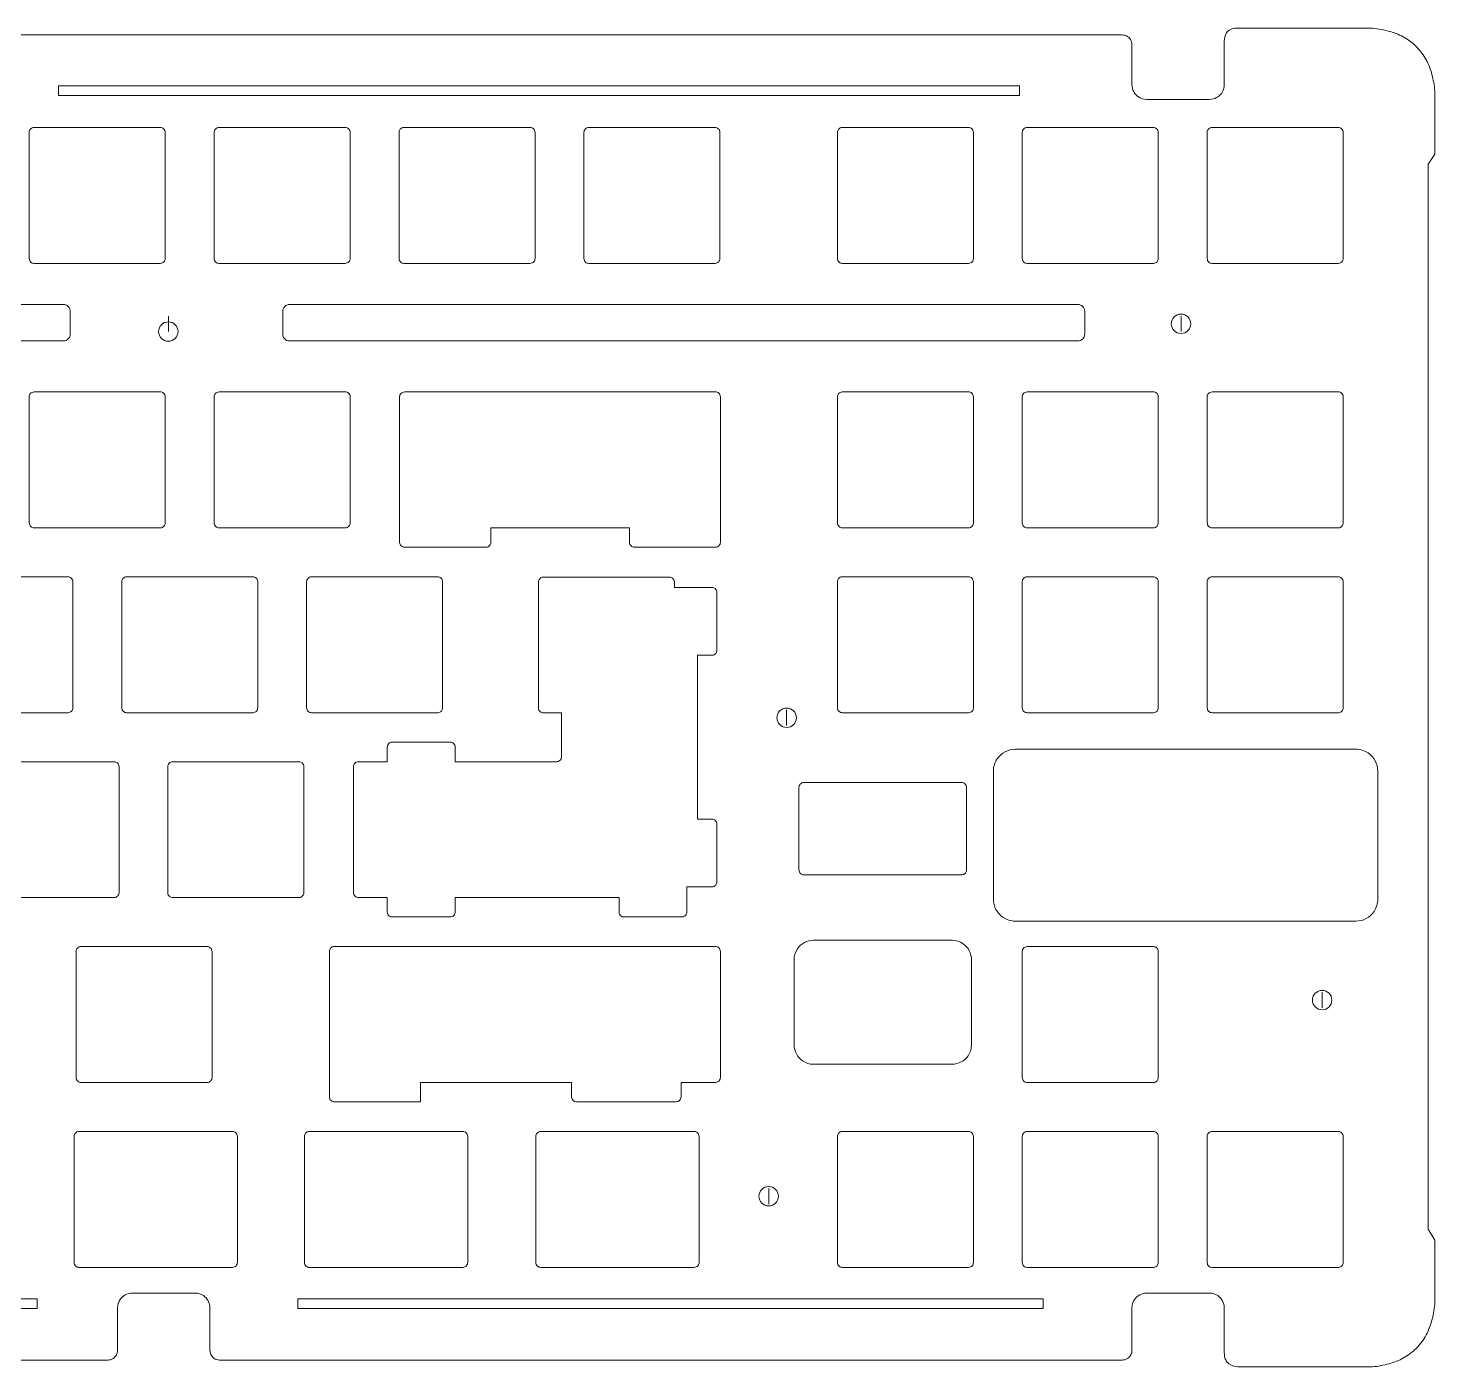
# Model space of a CAD drawing. Header units: inches. Extents: x 0 to 364, y 0 to 138.
# Drawn here: x 218.9 to 363.8, y 0 to 137.9 of the extents above; entities that cross this region are included whole.
import ezdxf

# ---------------------------------------------------------------- set-up
doc = ezdxf.new("R2010")
doc.units = ezdxf.units.IN
doc.header["$MEASUREMENT"] = 0
doc.layers.get('0').update_dxf_attribs({"lineweight": 18})
doc.layers.add('DefaultLayer', color=7, linetype='Continuous', lineweight=18)

msp = doc.modelspace()

# ---------------------------------------------------------------- linework, layer by layer
for p, q in [((222, 132), (321, 132)), ((222, 132), (222, 131)), ((321, 132), (321, 131)), ((222, 131), (321, 131)), ((143.72, 7), (219.82, 7)), ((143.72, 6), (219.82, 6)), ((219.82, 7), (219.82, 6)), ((246.65, 7), (323.45, 7)), ((246.65, 7), (246.65, 6)), ((246.65, 6), (323.45, 6)), ((323.45, 7), (323.45, 6))]:
    msp.add_line(p, q)
at = {"layer": 'DefaultLayer', "color": 0}
for p, q in [((343.63, 137.93), (357.39, 137.93)), ((211.7, 137.23), (331.6, 137.23)), ((332.6, 136.23), (332.6, 132.09)), ((342.1, 132.09), (342.1, 136.19)), ((334.1, 130.59), (340.6, 130.59)), ((363.8, 131.51), (363.8, 124.93)), ((232.5, 127.69), (219.49, 127.69)), ((251.55, 127.69), (238.54, 127.69)), ((270.6, 127.69), (257.59, 127.69)), ((289.65, 127.69), (276.64, 127.69)), ((315.76, 127.69), (302.75, 127.69)), ((334.81, 127.69), (321.8, 127.69)), ((353.86, 127.69), (340.85, 127.69)), ((218.99, 127.19), (218.99, 114.19)), ((233, 114.19), (233, 127.19)), ((238.04, 127.19), (238.04, 114.19)), ((252.05, 114.19), (252.05, 127.19)), ((257.09, 127.19), (257.09, 114.19)), ((271.1, 114.19), (271.1, 127.19)), ((276.14, 127.19), (276.14, 114.19)), ((290.15, 114.19), (290.15, 127.19)), ((302.25, 127.19), (302.25, 114.19)), ((316.26, 114.19), (316.26, 127.19)), ((321.3, 127.19), (321.3, 114.19)), ((335.31, 114.19), (335.31, 127.19)), ((340.35, 127.19), (340.35, 114.19)), ((354.36, 114.19), (354.36, 127.19)), ((363.8, 124.93), (363.1, 123.92)), ((363.1, 123.92), (363.1, 14.19)), ((219.49, 113.69), (232.5, 113.69)), ((238.54, 113.69), (251.55, 113.69)), ((257.59, 113.69), (270.6, 113.69)), ((276.64, 113.69), (289.65, 113.69)), ((302.75, 113.69), (315.76, 113.69)), ((321.8, 113.69), (334.81, 113.69)), ((340.85, 113.69), (353.86, 113.69)), ((222.51, 109.46), (141.3, 109.46)), ((223.21, 106.4), (223.21, 108.75)), ((245.1, 108.75), (245.1, 106.4)), ((327.02, 109.46), (245.81, 109.46)), ((327.73, 106.4), (327.73, 108.75)), ((233.32, 108.27), (233.32, 106.67)), ((337.65, 108.27), (337.65, 106.67)), ((141.3, 105.7), (222.51, 105.7)), ((245.81, 105.7), (327.02, 105.7)), ((232.5, 100.45), (219.49, 100.45)), ((251.55, 100.45), (238.54, 100.45)), ((289.69, 100.45), (257.65, 100.45)), ((315.76, 100.45), (302.75, 100.45)), ((334.81, 100.45), (321.8, 100.45)), ((353.86, 100.45), (340.85, 100.45)), ((218.99, 99.95), (218.99, 86.95)), ((233, 86.95), (233, 99.95)), ((238.04, 99.95), (238.04, 86.95)), ((252.05, 86.95), (252.05, 99.95)), ((257.15, 99.95), (257.15, 84.95)), ((290.19, 84.95), (290.19, 99.95)), ((302.25, 99.95), (302.25, 86.95)), ((316.26, 86.95), (316.26, 99.95)), ((321.3, 99.95), (321.3, 86.95)), ((335.31, 86.95), (335.31, 99.95)), ((340.35, 99.95), (340.35, 86.95)), ((354.36, 86.95), (354.36, 99.95)), ((219.49, 86.45), (232.5, 86.45)), ((238.54, 86.45), (251.55, 86.45)), ((266.55, 86.45), (280.82, 86.45)), ((266.55, 84.95), (266.55, 86.45)), ((280.82, 86.45), (280.82, 84.95)), ((302.75, 86.45), (315.76, 86.45)), ((321.8, 86.45), (334.81, 86.45)), ((340.85, 86.45), (353.86, 86.45)), ((257.65, 84.45), (266.05, 84.45)), ((281.32, 84.45), (289.69, 84.45)), ((222.98, 81.4), (209.97, 81.4)), ((242.03, 81.4), (229.02, 81.4)), ((261.08, 81.4), (248.07, 81.4)), ((284.95, 81.38), (271.95, 81.38)), ((315.76, 81.4), (302.75, 81.4)), ((334.81, 81.4), (321.8, 81.4)), ((353.86, 81.4), (340.85, 81.4)), ((223.48, 67.9), (223.48, 80.9)), ((228.52, 80.9), (228.52, 67.9)), ((242.53, 67.9), (242.53, 80.9)), ((247.57, 80.9), (247.57, 67.9)), ((261.58, 67.9), (261.58, 80.9)), ((271.45, 80.88), (271.45, 67.88)), ((285.45, 80.31), (285.45, 80.88)), ((289.34, 80.31), (285.45, 80.31)), ((289.84, 73.82), (289.84, 79.81)), ((302.25, 80.9), (302.25, 67.9)), ((316.26, 67.9), (316.26, 80.9)), ((321.3, 80.9), (321.3, 67.9)), ((335.31, 67.9), (335.31, 80.9)), ((340.35, 80.9), (340.35, 67.9)), ((354.36, 67.9), (354.36, 80.9)), ((287.83, 56.43), (287.83, 73.32)), ((287.83, 73.32), (289.34, 73.32)), ((209.97, 67.4), (222.98, 67.4)), ((229.02, 67.4), (242.03, 67.4)), ((248.07, 67.4), (261.08, 67.4)), ((271.95, 67.38), (273.84, 67.38)), ((273.84, 67.38), (273.84, 62.85)), ((297.02, 67.68), (297.02, 66.08)), ((302.75, 67.4), (315.76, 67.4)), ((321.8, 67.4), (334.81, 67.4)), ((340.85, 67.4), (353.86, 67.4)), ((255.88, 63.86), (255.88, 62.35)), ((262.37, 64.36), (256.38, 64.36)), ((262.87, 62.35), (262.87, 63.86)), ((227.74, 62.35), (214.72, 62.35)), ((246.79, 62.35), (233.77, 62.35)), ((255.88, 62.35), (252.9, 62.35)), ((273.34, 62.35), (262.87, 62.35)), ((355.67, 63.64), (320.57, 63.64)), ((228.24, 48.85), (228.24, 61.85)), ((233.27, 61.85), (233.27, 48.85)), ((247.29, 48.85), (247.29, 61.85)), ((252.4, 61.85), (252.4, 48.86)), ((318.32, 61.39), (318.32, 48.17)), ((357.92, 48.17), (357.92, 61.39)), ((298.29, 59.71), (298.29, 51.2)), ((315.06, 60.21), (298.79, 60.21)), ((315.56, 51.2), (315.56, 59.71)), ((289.34, 56.43), (287.83, 56.43)), ((289.84, 49.95), (289.84, 55.93)), ((286.74, 46.85), (286.74, 49.45)), ((286.74, 49.45), (289.34, 49.45)), ((298.79, 50.7), (315.06, 50.7)), ((214.72, 48.35), (227.74, 48.35)), ((233.77, 48.35), (246.79, 48.35)), ((252.9, 48.36), (255.88, 48.36)), ((255.88, 48.36), (255.88, 46.85)), ((262.87, 46.85), (262.87, 48.36)), ((262.87, 48.36), (279.76, 48.36)), ((279.76, 48.36), (279.76, 46.85)), ((256.38, 46.35), (262.37, 46.35)), ((280.26, 46.35), (286.24, 46.35)), ((320.57, 45.92), (355.67, 45.92)), ((314.07, 43.95), (299.79, 43.95)), ((223.82, 42.81), (223.82, 29.8)), ((237.32, 43.31), (224.32, 43.31)), ((237.82, 29.8), (237.82, 42.81)), ((249.91, 42.81), (249.91, 27.81)), ((289.69, 43.31), (250.41, 43.31)), ((290.19, 29.81), (290.19, 42.81)), ((321.3, 42.8), (321.3, 29.8)), ((334.81, 43.3), (321.8, 43.3)), ((335.31, 29.8), (335.31, 42.8)), ((297.79, 41.95), (297.79, 33.18)), ((316.07, 33.18), (316.07, 41.95)), ((352.19, 38.59), (352.19, 36.99)), ((299.79, 31.18), (314.07, 31.18)), ((224.32, 29.3), (237.32, 29.3)), ((259.31, 29.31), (274.87, 29.31)), ((259.31, 27.31), (259.31, 29.31)), ((274.87, 29.31), (274.87, 27.8)), ((286.14, 27.8), (286.14, 29.31)), ((286.14, 29.31), (289.69, 29.31)), ((321.8, 29.3), (334.81, 29.3)), ((250.41, 27.31), (259.31, 27.31)), ((275.37, 27.3), (285.64, 27.3)), ((223.61, 23.75), (223.61, 10.75)), ((239.93, 24.25), (224.11, 24.25)), ((240.43, 10.75), (240.43, 23.75)), ((247.34, 23.75), (247.34, 10.75)), ((263.66, 24.25), (247.84, 24.25)), ((264.16, 10.75), (264.16, 23.75)), ((271.18, 23.75), (271.18, 10.75)), ((287.5, 24.25), (271.68, 24.25)), ((288, 10.75), (288, 23.75)), ((302.25, 23.75), (302.25, 10.75)), ((315.76, 24.25), (302.75, 24.25)), ((316.26, 10.75), (316.26, 23.75)), ((321.3, 23.75), (321.3, 10.75)), ((334.81, 24.25), (321.8, 24.25)), ((335.31, 10.75), (335.31, 23.75)), ((340.35, 23.75), (340.35, 10.75)), ((353.86, 24.25), (340.85, 24.25)), ((354.36, 10.75), (354.36, 23.75)), ((295.17, 18.38), (295.17, 16.78)), ((363.1, 14.19), (363.8, 13.06)), ((363.8, 13.06), (363.8, 6.42)), ((224.11, 10.25), (239.93, 10.25)), ((247.84, 10.25), (263.66, 10.25)), ((271.68, 10.25), (287.5, 10.25)), ((302.75, 10.25), (315.76, 10.25)), ((321.8, 10.25), (334.81, 10.25)), ((340.85, 10.25), (353.86, 10.25)), ((332.6, 6.1), (332.6, 1.7)), ((227.09, 0.7), (136.71, 0.7)), ((331.6, 0.7), (238.6, 0.7)), ((357.39, 0), (344.04, 0))]:
    msp.add_line(p, q, dxfattribs=at)
for centre in [(233.32, 106.67), (337.65, 107.47), (297.02, 66.88), (352.19, 37.79), (295.17, 17.58)]:
    msp.add_circle(centre, 1, dxfattribs=at)
for points, knots in [([(342.1, 136.19), (342.1, 136.61), (342.1, 137.16), (342.56, 137.74), (343.02, 137.93), (343.43, 137.93), (343.63, 137.93)], [0, 0, 0, 0, 1.287956, 1.520993, 2.144766, 2.730449, 2.730449, 2.730449, 2.730449]), ([(357.39, 137.93), (357.96, 137.87), (359.19, 137.64), (360.72, 137.01), (362.01, 136.01), (362.98, 134.68), (363.54, 133.19), (363.75, 132.04), (363.8, 131.51)], [0, 0, 0, 0, 1.864144, 3.493589, 5.0797, 6.664844, 8.319322, 9.981587, 9.981587, 9.981587, 9.981587]), ([(331.6, 137.23), (331.75, 137.23), (332.1, 137.14), (332.48, 136.78), (332.6, 136.41), (332.6, 136.23)], [0, 0, 0, 0, 0.487368, 1.001496, 1.565384, 1.565384, 1.565384, 1.565384]), ([(332.6, 132.09), (332.6, 131.6), (333.01, 130.83), (333.8, 130.59), (334.1, 130.59)], [0, 0, 0, 0, 1.447731, 2.336955, 2.336955, 2.336955, 2.336955]), ([(340.6, 130.59), (341.09, 130.59), (341.86, 131), (342.1, 131.79), (342.1, 132.09)], [0, 0, 0, 0, 1.447731, 2.336955, 2.336955, 2.336955, 2.336955]), ([(219.49, 127.69), (219.35, 127.69), (219.09, 127.57), (218.99, 127.31), (218.99, 127.19)], [0, 0, 0, 0, 0.4164902, 0.7776222, 0.7776222, 0.7776222, 0.7776222]), ([(233, 127.19), (233, 127.33), (232.88, 127.59), (232.62, 127.69), (232.5, 127.69)], [0, 0, 0, 0, 0.4164902, 0.7776222, 0.7776222, 0.7776222, 0.7776222]), ([(238.54, 127.69), (238.4, 127.69), (238.14, 127.57), (238.04, 127.31), (238.04, 127.19)], [0, 0, 0, 0, 0.4164902, 0.7776222, 0.7776222, 0.7776222, 0.7776222]), ([(252.05, 127.19), (252.05, 127.33), (251.93, 127.59), (251.67, 127.69), (251.55, 127.69)], [0, 0, 0, 0, 0.4164902, 0.7776222, 0.7776222, 0.7776222, 0.7776222]), ([(257.59, 127.69), (257.45, 127.69), (257.19, 127.57), (257.09, 127.31), (257.09, 127.19)], [0, 0, 0, 0, 0.4164902, 0.7776222, 0.7776222, 0.7776222, 0.7776222]), ([(271.1, 127.19), (271.1, 127.33), (270.98, 127.59), (270.72, 127.69), (270.6, 127.69)], [0, 0, 0, 0, 0.4164902, 0.7776222, 0.7776222, 0.7776222, 0.7776222]), ([(276.64, 127.69), (276.5, 127.69), (276.24, 127.57), (276.14, 127.31), (276.14, 127.19)], [0, 0, 0, 0, 0.4164902, 0.7776222, 0.7776222, 0.7776222, 0.7776222]), ([(290.15, 127.19), (290.15, 127.33), (290.03, 127.59), (289.77, 127.69), (289.65, 127.69)], [0, 0, 0, 0, 0.4164902, 0.7776222, 0.7776222, 0.7776222, 0.7776222]), ([(302.75, 127.69), (302.61, 127.69), (302.35, 127.57), (302.25, 127.31), (302.25, 127.19)], [0, 0, 0, 0, 0.4164902, 0.7776222, 0.7776222, 0.7776222, 0.7776222]), ([(316.26, 127.19), (316.26, 127.33), (316.14, 127.59), (315.88, 127.69), (315.76, 127.69)], [0, 0, 0, 0, 0.4164902, 0.7776222, 0.7776222, 0.7776222, 0.7776222]), ([(321.8, 127.69), (321.66, 127.69), (321.4, 127.57), (321.3, 127.31), (321.3, 127.19)], [0, 0, 0, 0, 0.4164902, 0.7776222, 0.7776222, 0.7776222, 0.7776222]), ([(335.31, 127.19), (335.31, 127.33), (335.19, 127.59), (334.93, 127.69), (334.81, 127.69)], [0, 0, 0, 0, 0.4164902, 0.7776222, 0.7776222, 0.7776222, 0.7776222]), ([(340.85, 127.69), (340.71, 127.69), (340.45, 127.57), (340.35, 127.31), (340.35, 127.19)], [0, 0, 0, 0, 0.4164902, 0.7776222, 0.7776222, 0.7776222, 0.7776222]), ([(354.36, 127.19), (354.36, 127.33), (354.24, 127.59), (353.98, 127.69), (353.86, 127.69)], [0, 0, 0, 0, 0.4164902, 0.7776222, 0.7776222, 0.7776222, 0.7776222]), ([(218.99, 114.19), (218.99, 114.05), (219.11, 113.79), (219.36, 113.69), (219.49, 113.69)], [0, 0, 0, 0, 0.4164902, 0.7776222, 0.7776222, 0.7776222, 0.7776222]), ([(232.5, 113.69), (232.64, 113.69), (232.9, 113.81), (233, 114.06), (233, 114.19)], [0, 0, 0, 0, 0.4164902, 0.7776222, 0.7776222, 0.7776222, 0.7776222]), ([(238.04, 114.19), (238.04, 114.05), (238.16, 113.79), (238.41, 113.69), (238.54, 113.69)], [0, 0, 0, 0, 0.4164902, 0.7776222, 0.7776222, 0.7776222, 0.7776222]), ([(251.55, 113.69), (251.69, 113.69), (251.95, 113.81), (252.05, 114.06), (252.05, 114.19)], [0, 0, 0, 0, 0.4164902, 0.7776222, 0.7776222, 0.7776222, 0.7776222]), ([(257.09, 114.19), (257.09, 114.05), (257.21, 113.79), (257.46, 113.69), (257.59, 113.69)], [0, 0, 0, 0, 0.4164902, 0.7776222, 0.7776222, 0.7776222, 0.7776222]), ([(270.6, 113.69), (270.74, 113.69), (271, 113.81), (271.1, 114.06), (271.1, 114.19)], [0, 0, 0, 0, 0.4164902, 0.7776222, 0.7776222, 0.7776222, 0.7776222]), ([(276.14, 114.19), (276.14, 114.05), (276.26, 113.79), (276.51, 113.69), (276.64, 113.69)], [0, 0, 0, 0, 0.4164902, 0.7776222, 0.7776222, 0.7776222, 0.7776222]), ([(289.65, 113.69), (289.79, 113.69), (290.05, 113.81), (290.15, 114.06), (290.15, 114.19)], [0, 0, 0, 0, 0.4164902, 0.7776222, 0.7776222, 0.7776222, 0.7776222]), ([(302.25, 114.19), (302.25, 114.05), (302.37, 113.79), (302.62, 113.69), (302.75, 113.69)], [0, 0, 0, 0, 0.4164902, 0.7776222, 0.7776222, 0.7776222, 0.7776222]), ([(315.76, 113.69), (315.9, 113.69), (316.16, 113.81), (316.26, 114.06), (316.26, 114.19)], [0, 0, 0, 0, 0.4164902, 0.7776222, 0.7776222, 0.7776222, 0.7776222]), ([(321.3, 114.19), (321.3, 114.05), (321.42, 113.79), (321.67, 113.69), (321.8, 113.69)], [0, 0, 0, 0, 0.4164902, 0.7776222, 0.7776222, 0.7776222, 0.7776222]), ([(334.81, 113.69), (334.95, 113.69), (335.21, 113.81), (335.31, 114.06), (335.31, 114.19)], [0, 0, 0, 0, 0.4164902, 0.7776222, 0.7776222, 0.7776222, 0.7776222]), ([(340.35, 114.19), (340.35, 114.05), (340.47, 113.79), (340.72, 113.69), (340.85, 113.69)], [0, 0, 0, 0, 0.4164902, 0.7776222, 0.7776222, 0.7776222, 0.7776222]), ([(353.86, 113.69), (354, 113.69), (354.26, 113.81), (354.36, 114.06), (354.36, 114.19)], [0, 0, 0, 0, 0.4164902, 0.7776222, 0.7776222, 0.7776222, 0.7776222]), ([(219.49, 100.45), (219.35, 100.45), (219.09, 100.33), (218.99, 100.08), (218.99, 99.95)], [0, 0, 0, 0, 0.4164902, 0.7776222, 0.7776222, 0.7776222, 0.7776222]), ([(233, 99.95), (233, 100.09), (232.88, 100.35), (232.62, 100.45), (232.5, 100.45)], [0, 0, 0, 0, 0.4164902, 0.7776222, 0.7776222, 0.7776222, 0.7776222]), ([(238.54, 100.45), (238.4, 100.45), (238.14, 100.33), (238.04, 100.08), (238.04, 99.95)], [0, 0, 0, 0, 0.4164902, 0.7776222, 0.7776222, 0.7776222, 0.7776222]), ([(252.05, 99.95), (252.05, 100.09), (251.93, 100.35), (251.67, 100.45), (251.55, 100.45)], [0, 0, 0, 0, 0.4164902, 0.7776222, 0.7776222, 0.7776222, 0.7776222]), ([(257.65, 100.45), (257.51, 100.45), (257.26, 100.33), (257.15, 100.08), (257.15, 99.95)], [0, 0, 0, 0, 0.4164902, 0.7776222, 0.7776222, 0.7776222, 0.7776222]), ([(290.19, 99.95), (290.19, 100.09), (290.07, 100.35), (289.82, 100.45), (289.69, 100.45)], [0, 0, 0, 0, 0.4164902, 0.7776222, 0.7776222, 0.7776222, 0.7776222]), ([(302.75, 100.45), (302.61, 100.45), (302.35, 100.33), (302.25, 100.08), (302.25, 99.95)], [0, 0, 0, 0, 0.4164902, 0.7776222, 0.7776222, 0.7776222, 0.7776222]), ([(316.26, 99.95), (316.26, 100.09), (316.14, 100.35), (315.88, 100.45), (315.76, 100.45)], [0, 0, 0, 0, 0.4164902, 0.7776222, 0.7776222, 0.7776222, 0.7776222]), ([(321.8, 100.45), (321.66, 100.45), (321.4, 100.33), (321.3, 100.08), (321.3, 99.95)], [0, 0, 0, 0, 0.4164902, 0.7776222, 0.7776222, 0.7776222, 0.7776222]), ([(335.31, 99.95), (335.31, 100.09), (335.19, 100.35), (334.93, 100.45), (334.81, 100.45)], [0, 0, 0, 0, 0.4164902, 0.7776222, 0.7776222, 0.7776222, 0.7776222]), ([(340.85, 100.45), (340.71, 100.45), (340.45, 100.33), (340.35, 100.08), (340.35, 99.95)], [0, 0, 0, 0, 0.4164902, 0.7776222, 0.7776222, 0.7776222, 0.7776222]), ([(354.36, 99.95), (354.36, 100.09), (354.24, 100.35), (353.98, 100.45), (353.86, 100.45)], [0, 0, 0, 0, 0.4164902, 0.7776222, 0.7776222, 0.7776222, 0.7776222]), ([(218.99, 86.95), (218.99, 86.81), (219.11, 86.55), (219.36, 86.45), (219.49, 86.45)], [0, 0, 0, 0, 0.4164902, 0.7776222, 0.7776222, 0.7776222, 0.7776222]), ([(232.5, 86.45), (232.64, 86.45), (232.9, 86.57), (233, 86.83), (233, 86.95)], [0, 0, 0, 0, 0.4164902, 0.7776222, 0.7776222, 0.7776222, 0.7776222]), ([(238.04, 86.95), (238.04, 86.81), (238.16, 86.55), (238.41, 86.45), (238.54, 86.45)], [0, 0, 0, 0, 0.4164902, 0.7776222, 0.7776222, 0.7776222, 0.7776222]), ([(251.55, 86.45), (251.69, 86.45), (251.95, 86.57), (252.05, 86.83), (252.05, 86.95)], [0, 0, 0, 0, 0.4164902, 0.7776222, 0.7776222, 0.7776222, 0.7776222]), ([(302.25, 86.95), (302.25, 86.81), (302.37, 86.55), (302.62, 86.45), (302.75, 86.45)], [0, 0, 0, 0, 0.4164902, 0.7776222, 0.7776222, 0.7776222, 0.7776222]), ([(315.76, 86.45), (315.9, 86.45), (316.16, 86.57), (316.26, 86.83), (316.26, 86.95)], [0, 0, 0, 0, 0.4164902, 0.7776222, 0.7776222, 0.7776222, 0.7776222]), ([(321.3, 86.95), (321.3, 86.81), (321.42, 86.55), (321.67, 86.45), (321.8, 86.45)], [0, 0, 0, 0, 0.4164902, 0.7776222, 0.7776222, 0.7776222, 0.7776222]), ([(334.81, 86.45), (334.95, 86.45), (335.21, 86.57), (335.31, 86.83), (335.31, 86.95)], [0, 0, 0, 0, 0.4164902, 0.7776222, 0.7776222, 0.7776222, 0.7776222]), ([(340.35, 86.95), (340.35, 86.81), (340.47, 86.55), (340.72, 86.45), (340.85, 86.45)], [0, 0, 0, 0, 0.4164902, 0.7776222, 0.7776222, 0.7776222, 0.7776222]), ([(353.86, 86.45), (354, 86.45), (354.26, 86.57), (354.36, 86.83), (354.36, 86.95)], [0, 0, 0, 0, 0.4164902, 0.7776222, 0.7776222, 0.7776222, 0.7776222]), ([(257.15, 84.95), (257.15, 84.81), (257.28, 84.56), (257.53, 84.45), (257.65, 84.45)], [0, 0, 0, 0, 0.4164902, 0.7776222, 0.7776222, 0.7776222, 0.7776222]), ([(266.05, 84.45), (266.19, 84.45), (266.45, 84.58), (266.55, 84.83), (266.55, 84.95)], [0, 0, 0, 0, 0.4164902, 0.7776222, 0.7776222, 0.7776222, 0.7776222]), ([(280.82, 84.95), (280.82, 84.81), (280.94, 84.56), (281.2, 84.45), (281.32, 84.45)], [0, 0, 0, 0, 0.4164902, 0.7776222, 0.7776222, 0.7776222, 0.7776222]), ([(289.69, 84.45), (289.83, 84.45), (290.09, 84.58), (290.19, 84.83), (290.19, 84.95)], [0, 0, 0, 0, 0.4164902, 0.7776222, 0.7776222, 0.7776222, 0.7776222]), ([(223.48, 80.9), (223.48, 81.04), (223.36, 81.3), (223.1, 81.4), (222.98, 81.4)], [0, 0, 0, 0, 0.4164902, 0.7776222, 0.7776222, 0.7776222, 0.7776222]), ([(229.02, 81.4), (228.88, 81.4), (228.62, 81.28), (228.52, 81.03), (228.52, 80.9)], [0, 0, 0, 0, 0.4164902, 0.7776222, 0.7776222, 0.7776222, 0.7776222]), ([(242.53, 80.9), (242.53, 81.04), (242.41, 81.3), (242.15, 81.4), (242.03, 81.4)], [0, 0, 0, 0, 0.4164902, 0.7776222, 0.7776222, 0.7776222, 0.7776222]), ([(248.07, 81.4), (247.93, 81.4), (247.67, 81.28), (247.57, 81.03), (247.57, 80.9)], [0, 0, 0, 0, 0.4164902, 0.7776222, 0.7776222, 0.7776222, 0.7776222]), ([(261.58, 80.9), (261.58, 81.04), (261.46, 81.3), (261.2, 81.4), (261.08, 81.4)], [0, 0, 0, 0, 0.4164902, 0.7776222, 0.7776222, 0.7776222, 0.7776222]), ([(271.95, 81.38), (271.81, 81.38), (271.55, 81.25), (271.45, 81), (271.45, 80.88)], [0, 0, 0, 0, 0.4164902, 0.7776222, 0.7776222, 0.7776222, 0.7776222]), ([(285.45, 80.88), (285.45, 81.02), (285.32, 81.27), (285.07, 81.38), (284.95, 81.38)], [0, 0, 0, 0, 0.4164902, 0.7776222, 0.7776222, 0.7776222, 0.7776222]), ([(302.75, 81.4), (302.61, 81.4), (302.35, 81.28), (302.25, 81.03), (302.25, 80.9)], [0, 0, 0, 0, 0.4164902, 0.7776222, 0.7776222, 0.7776222, 0.7776222]), ([(316.26, 80.9), (316.26, 81.04), (316.14, 81.3), (315.88, 81.4), (315.76, 81.4)], [0, 0, 0, 0, 0.4164902, 0.7776222, 0.7776222, 0.7776222, 0.7776222]), ([(321.8, 81.4), (321.66, 81.4), (321.4, 81.28), (321.3, 81.03), (321.3, 80.9)], [0, 0, 0, 0, 0.4164902, 0.7776222, 0.7776222, 0.7776222, 0.7776222]), ([(335.31, 80.9), (335.31, 81.04), (335.19, 81.3), (334.93, 81.4), (334.81, 81.4)], [0, 0, 0, 0, 0.4164902, 0.7776222, 0.7776222, 0.7776222, 0.7776222]), ([(340.85, 81.4), (340.71, 81.4), (340.45, 81.28), (340.35, 81.03), (340.35, 80.9)], [0, 0, 0, 0, 0.4164902, 0.7776222, 0.7776222, 0.7776222, 0.7776222]), ([(354.36, 80.9), (354.36, 81.04), (354.24, 81.3), (353.98, 81.4), (353.86, 81.4)], [0, 0, 0, 0, 0.4164902, 0.7776222, 0.7776222, 0.7776222, 0.7776222]), ([(289.84, 79.81), (289.84, 79.95), (289.72, 80.21), (289.46, 80.31), (289.34, 80.31)], [0, 0, 0, 0, 0.4164902, 0.7776222, 0.7776222, 0.7776222, 0.7776222]), ([(289.34, 73.32), (289.48, 73.32), (289.74, 73.45), (289.84, 73.7), (289.84, 73.82)], [0, 0, 0, 0, 0.4164902, 0.7776222, 0.7776222, 0.7776222, 0.7776222]), ([(222.98, 67.4), (223.12, 67.4), (223.38, 67.52), (223.48, 67.78), (223.48, 67.9)], [0, 0, 0, 0, 0.4164902, 0.7776222, 0.7776222, 0.7776222, 0.7776222]), ([(228.52, 67.9), (228.52, 67.76), (228.64, 67.5), (228.89, 67.4), (229.02, 67.4)], [0, 0, 0, 0, 0.4164902, 0.7776222, 0.7776222, 0.7776222, 0.7776222]), ([(242.03, 67.4), (242.17, 67.4), (242.43, 67.52), (242.53, 67.78), (242.53, 67.9)], [0, 0, 0, 0, 0.4164902, 0.7776222, 0.7776222, 0.7776222, 0.7776222]), ([(247.57, 67.9), (247.57, 67.76), (247.69, 67.5), (247.94, 67.4), (248.07, 67.4)], [0, 0, 0, 0, 0.4164902, 0.7776222, 0.7776222, 0.7776222, 0.7776222]), ([(261.08, 67.4), (261.22, 67.4), (261.48, 67.52), (261.58, 67.78), (261.58, 67.9)], [0, 0, 0, 0, 0.4164902, 0.7776222, 0.7776222, 0.7776222, 0.7776222]), ([(271.45, 67.88), (271.45, 67.74), (271.57, 67.48), (271.83, 67.38), (271.95, 67.38)], [0, 0, 0, 0, 0.4164902, 0.7776222, 0.7776222, 0.7776222, 0.7776222]), ([(302.25, 67.9), (302.25, 67.76), (302.37, 67.5), (302.62, 67.4), (302.75, 67.4)], [0, 0, 0, 0, 0.4164902, 0.7776222, 0.7776222, 0.7776222, 0.7776222]), ([(315.76, 67.4), (315.9, 67.4), (316.16, 67.52), (316.26, 67.78), (316.26, 67.9)], [0, 0, 0, 0, 0.4164902, 0.7776222, 0.7776222, 0.7776222, 0.7776222]), ([(321.3, 67.9), (321.3, 67.76), (321.42, 67.5), (321.67, 67.4), (321.8, 67.4)], [0, 0, 0, 0, 0.4164902, 0.7776222, 0.7776222, 0.7776222, 0.7776222]), ([(334.81, 67.4), (334.95, 67.4), (335.21, 67.52), (335.31, 67.78), (335.31, 67.9)], [0, 0, 0, 0, 0.4164902, 0.7776222, 0.7776222, 0.7776222, 0.7776222]), ([(340.35, 67.9), (340.35, 67.76), (340.47, 67.5), (340.72, 67.4), (340.85, 67.4)], [0, 0, 0, 0, 0.4164902, 0.7776222, 0.7776222, 0.7776222, 0.7776222]), ([(353.86, 67.4), (354, 67.4), (354.26, 67.52), (354.36, 67.78), (354.36, 67.9)], [0, 0, 0, 0, 0.4164902, 0.7776222, 0.7776222, 0.7776222, 0.7776222]), ([(256.38, 64.36), (256.24, 64.36), (255.98, 64.24), (255.88, 63.98), (255.88, 63.86)], [0, 0, 0, 0, 0.4164902, 0.7776222, 0.7776222, 0.7776222, 0.7776222]), ([(262.87, 63.86), (262.87, 64), (262.74, 64.26), (262.49, 64.36), (262.37, 64.36)], [0, 0, 0, 0, 0.4164902, 0.7776222, 0.7776222, 0.7776222, 0.7776222]), ([(228.24, 61.85), (228.24, 61.99), (228.11, 62.25), (227.86, 62.35), (227.74, 62.35)], [0, 0, 0, 0, 0.4164902, 0.7776222, 0.7776222, 0.7776222, 0.7776222]), ([(233.77, 62.35), (233.63, 62.35), (233.38, 62.23), (233.27, 61.98), (233.27, 61.85)], [0, 0, 0, 0, 0.4164902, 0.7776222, 0.7776222, 0.7776222, 0.7776222]), ([(247.29, 61.85), (247.29, 61.99), (247.16, 62.25), (246.91, 62.35), (246.79, 62.35)], [0, 0, 0, 0, 0.4164902, 0.7776222, 0.7776222, 0.7776222, 0.7776222]), ([(252.9, 62.35), (252.76, 62.35), (252.5, 62.23), (252.4, 61.97), (252.4, 61.85)], [0, 0, 0, 0, 0.4164902, 0.7776222, 0.7776222, 0.7776222, 0.7776222]), ([(273.84, 62.85), (273.84, 62.71), (273.71, 62.45), (273.46, 62.35), (273.34, 62.35)], [0, 0, 0, 0, 0.4164902, 0.7776222, 0.7776222, 0.7776222, 0.7776222]), ([(320.57, 63.64), (319.83, 63.64), (318.69, 63.02), (318.32, 61.82), (318.32, 61.39)], [0, 0, 0, 0, 2.179144, 3.505668, 3.505668, 3.505668, 3.505668]), ([(357.92, 61.39), (357.92, 62.12), (357.31, 63.27), (356.11, 63.64), (355.67, 63.64)], [0, 0, 0, 0, 2.179144, 3.505668, 3.505668, 3.505668, 3.505668]), ([(298.79, 60.21), (298.65, 60.21), (298.4, 60.09), (298.29, 59.83), (298.29, 59.71)], [0, 0, 0, 0, 0.4164902, 0.7776222, 0.7776222, 0.7776222, 0.7776222]), ([(315.56, 59.71), (315.56, 59.85), (315.44, 60.11), (315.18, 60.21), (315.06, 60.21)], [0, 0, 0, 0, 0.4164902, 0.7776222, 0.7776222, 0.7776222, 0.7776222]), ([(289.84, 55.93), (289.84, 56.07), (289.72, 56.33), (289.46, 56.43), (289.34, 56.43)], [0, 0, 0, 0, 0.4164902, 0.7776222, 0.7776222, 0.7776222, 0.7776222]), ([(298.29, 51.2), (298.29, 51.06), (298.42, 50.8), (298.67, 50.7), (298.79, 50.7)], [0, 0, 0, 0, 0.4164902, 0.7776222, 0.7776222, 0.7776222, 0.7776222]), ([(315.06, 50.7), (315.2, 50.7), (315.46, 50.82), (315.56, 51.08), (315.56, 51.2)], [0, 0, 0, 0, 0.4164902, 0.7776222, 0.7776222, 0.7776222, 0.7776222]), ([(289.34, 49.45), (289.48, 49.45), (289.74, 49.57), (289.84, 49.83), (289.84, 49.95)], [0, 0, 0, 0, 0.4164902, 0.7776222, 0.7776222, 0.7776222, 0.7776222]), ([(227.74, 48.35), (227.88, 48.35), (228.13, 48.47), (228.24, 48.73), (228.24, 48.85)], [0, 0, 0, 0, 0.4164902, 0.7776222, 0.7776222, 0.7776222, 0.7776222]), ([(233.27, 48.85), (233.27, 48.71), (233.4, 48.45), (233.65, 48.35), (233.77, 48.35)], [0, 0, 0, 0, 0.4164902, 0.7776222, 0.7776222, 0.7776222, 0.7776222]), ([(246.79, 48.35), (246.93, 48.35), (247.18, 48.47), (247.29, 48.73), (247.29, 48.85)], [0, 0, 0, 0, 0.4164902, 0.7776222, 0.7776222, 0.7776222, 0.7776222]), ([(252.4, 48.86), (252.4, 48.72), (252.52, 48.46), (252.78, 48.36), (252.9, 48.36)], [0, 0, 0, 0, 0.4164902, 0.7776222, 0.7776222, 0.7776222, 0.7776222]), ([(318.32, 48.17), (318.32, 47.44), (318.94, 46.29), (320.13, 45.92), (320.57, 45.92)], [0, 0, 0, 0, 2.179144, 3.505668, 3.505668, 3.505668, 3.505668]), ([(355.67, 45.92), (356.41, 45.92), (357.56, 46.54), (357.92, 47.74), (357.92, 48.17)], [0, 0, 0, 0, 2.179144, 3.505668, 3.505668, 3.505668, 3.505668]), ([(255.88, 46.85), (255.88, 46.71), (256, 46.45), (256.26, 46.35), (256.38, 46.35)], [0, 0, 0, 0, 0.4164902, 0.7776222, 0.7776222, 0.7776222, 0.7776222]), ([(262.37, 46.35), (262.5, 46.35), (262.76, 46.47), (262.87, 46.73), (262.87, 46.85)], [0, 0, 0, 0, 0.4164902, 0.7776222, 0.7776222, 0.7776222, 0.7776222]), ([(279.76, 46.85), (279.76, 46.71), (279.88, 46.45), (280.13, 46.35), (280.26, 46.35)], [0, 0, 0, 0, 0.4164902, 0.7776222, 0.7776222, 0.7776222, 0.7776222]), ([(286.24, 46.35), (286.38, 46.35), (286.64, 46.47), (286.74, 46.73), (286.74, 46.85)], [0, 0, 0, 0, 0.4164902, 0.7776222, 0.7776222, 0.7776222, 0.7776222]), ([(299.79, 43.95), (299.13, 43.95), (298.11, 43.4), (297.79, 42.34), (297.79, 41.95)], [0, 0, 0, 0, 1.932311, 3.116162, 3.116162, 3.116162, 3.116162]), ([(316.07, 41.95), (316.07, 42.6), (315.53, 43.62), (314.46, 43.95), (314.07, 43.95)], [0, 0, 0, 0, 1.932311, 3.116162, 3.116162, 3.116162, 3.116162]), ([(224.32, 43.31), (224.18, 43.31), (223.93, 43.18), (223.82, 42.93), (223.82, 42.81)], [0, 0, 0, 0, 0.4164902, 0.7776222, 0.7776222, 0.7776222, 0.7776222]), ([(237.82, 42.81), (237.82, 42.95), (237.69, 43.2), (237.44, 43.31), (237.32, 43.31)], [0, 0, 0, 0, 0.4164902, 0.7776222, 0.7776222, 0.7776222, 0.7776222]), ([(250.41, 43.31), (250.27, 43.31), (250.01, 43.18), (249.91, 42.93), (249.91, 42.81)], [0, 0, 0, 0, 0.4164902, 0.7776222, 0.7776222, 0.7776222, 0.7776222]), ([(290.19, 42.81), (290.19, 42.95), (290.07, 43.2), (289.82, 43.31), (289.69, 43.31)], [0, 0, 0, 0, 0.4164902, 0.7776222, 0.7776222, 0.7776222, 0.7776222]), ([(321.8, 43.3), (321.66, 43.3), (321.4, 43.18), (321.3, 42.93), (321.3, 42.8)], [0, 0, 0, 0, 0.4164902, 0.7776222, 0.7776222, 0.7776222, 0.7776222]), ([(335.31, 42.8), (335.31, 42.94), (335.19, 43.2), (334.93, 43.3), (334.81, 43.3)], [0, 0, 0, 0, 0.4164902, 0.7776222, 0.7776222, 0.7776222, 0.7776222]), ([(297.79, 33.18), (297.79, 32.53), (298.33, 31.51), (299.39, 31.18), (299.79, 31.18)], [0, 0, 0, 0, 1.932311, 3.116162, 3.116162, 3.116162, 3.116162]), ([(314.07, 31.18), (314.72, 31.18), (315.75, 31.73), (316.07, 32.79), (316.07, 33.18)], [0, 0, 0, 0, 1.932311, 3.116162, 3.116162, 3.116162, 3.116162]), ([(223.82, 29.8), (223.82, 29.66), (223.95, 29.4), (224.2, 29.3), (224.32, 29.3)], [0, 0, 0, 0, 0.4164902, 0.7776222, 0.7776222, 0.7776222, 0.7776222]), ([(237.32, 29.3), (237.45, 29.3), (237.71, 29.42), (237.82, 29.68), (237.82, 29.8)], [0, 0, 0, 0, 0.4164902, 0.7776222, 0.7776222, 0.7776222, 0.7776222]), ([(289.69, 29.31), (289.83, 29.31), (290.09, 29.43), (290.19, 29.68), (290.19, 29.81)], [0, 0, 0, 0, 0.4164902, 0.7776222, 0.7776222, 0.7776222, 0.7776222]), ([(321.3, 29.8), (321.3, 29.66), (321.42, 29.4), (321.67, 29.3), (321.8, 29.3)], [0, 0, 0, 0, 0.4164902, 0.7776222, 0.7776222, 0.7776222, 0.7776222]), ([(334.81, 29.3), (334.95, 29.3), (335.21, 29.42), (335.31, 29.68), (335.31, 29.8)], [0, 0, 0, 0, 0.4164902, 0.7776222, 0.7776222, 0.7776222, 0.7776222]), ([(249.91, 27.81), (249.91, 27.67), (250.03, 27.41), (250.29, 27.31), (250.41, 27.31)], [0, 0, 0, 0, 0.4164902, 0.7776222, 0.7776222, 0.7776222, 0.7776222]), ([(224.11, 24.25), (223.97, 24.25), (223.72, 24.13), (223.61, 23.88), (223.61, 23.75)], [0, 0, 0, 0, 0.4164902, 0.7776222, 0.7776222, 0.7776222, 0.7776222]), ([(240.43, 23.75), (240.43, 23.89), (240.31, 24.15), (240.06, 24.25), (239.93, 24.25)], [0, 0, 0, 0, 0.4164902, 0.7776222, 0.7776222, 0.7776222, 0.7776222]), ([(247.84, 24.25), (247.7, 24.25), (247.44, 24.13), (247.34, 23.88), (247.34, 23.75)], [0, 0, 0, 0, 0.4164902, 0.7776222, 0.7776222, 0.7776222, 0.7776222]), ([(264.16, 23.75), (264.16, 23.89), (264.04, 24.15), (263.78, 24.25), (263.66, 24.25)], [0, 0, 0, 0, 0.4164902, 0.7776222, 0.7776222, 0.7776222, 0.7776222]), ([(271.68, 24.25), (271.54, 24.25), (271.28, 24.13), (271.18, 23.88), (271.18, 23.75)], [0, 0, 0, 0, 0.4164902, 0.7776222, 0.7776222, 0.7776222, 0.7776222]), ([(288, 23.75), (288, 23.89), (287.87, 24.15), (287.62, 24.25), (287.5, 24.25)], [0, 0, 0, 0, 0.4164902, 0.7776222, 0.7776222, 0.7776222, 0.7776222]), ([(302.75, 24.25), (302.61, 24.25), (302.35, 24.13), (302.25, 23.88), (302.25, 23.75)], [0, 0, 0, 0, 0.4164902, 0.7776222, 0.7776222, 0.7776222, 0.7776222]), ([(316.26, 23.75), (316.26, 23.89), (316.14, 24.15), (315.88, 24.25), (315.76, 24.25)], [0, 0, 0, 0, 0.4164902, 0.7776222, 0.7776222, 0.7776222, 0.7776222]), ([(321.8, 24.25), (321.66, 24.25), (321.4, 24.13), (321.3, 23.88), (321.3, 23.75)], [0, 0, 0, 0, 0.4164902, 0.7776222, 0.7776222, 0.7776222, 0.7776222]), ([(335.31, 23.75), (335.31, 23.89), (335.19, 24.15), (334.93, 24.25), (334.81, 24.25)], [0, 0, 0, 0, 0.4164902, 0.7776222, 0.7776222, 0.7776222, 0.7776222]), ([(340.85, 24.25), (340.71, 24.25), (340.45, 24.13), (340.35, 23.88), (340.35, 23.75)], [0, 0, 0, 0, 0.4164902, 0.7776222, 0.7776222, 0.7776222, 0.7776222]), ([(354.36, 23.75), (354.36, 23.89), (354.24, 24.15), (353.98, 24.25), (353.86, 24.25)], [0, 0, 0, 0, 0.4164902, 0.7776222, 0.7776222, 0.7776222, 0.7776222]), ([(223.61, 10.75), (223.61, 10.61), (223.74, 10.36), (223.99, 10.25), (224.11, 10.25)], [0, 0, 0, 0, 0.4164902, 0.7776222, 0.7776222, 0.7776222, 0.7776222]), ([(239.93, 10.25), (240.07, 10.25), (240.33, 10.38), (240.43, 10.63), (240.43, 10.75)], [0, 0, 0, 0, 0.4164902, 0.7776222, 0.7776222, 0.7776222, 0.7776222]), ([(247.34, 10.75), (247.34, 10.61), (247.46, 10.36), (247.72, 10.25), (247.84, 10.25)], [0, 0, 0, 0, 0.4164902, 0.7776222, 0.7776222, 0.7776222, 0.7776222]), ([(263.66, 10.25), (263.8, 10.25), (264.06, 10.38), (264.16, 10.63), (264.16, 10.75)], [0, 0, 0, 0, 0.4164902, 0.7776222, 0.7776222, 0.7776222, 0.7776222]), ([(271.18, 10.75), (271.18, 10.61), (271.3, 10.36), (271.56, 10.25), (271.68, 10.25)], [0, 0, 0, 0, 0.4164902, 0.7776222, 0.7776222, 0.7776222, 0.7776222]), ([(287.5, 10.25), (287.64, 10.25), (287.9, 10.38), (288, 10.63), (288, 10.75)], [0, 0, 0, 0, 0.4164902, 0.7776222, 0.7776222, 0.7776222, 0.7776222]), ([(302.25, 10.75), (302.25, 10.61), (302.37, 10.35), (302.62, 10.25), (302.75, 10.25)], [0, 0, 0, 0, 0.4164902, 0.7776222, 0.7776222, 0.7776222, 0.7776222]), ([(315.76, 10.25), (315.9, 10.25), (316.16, 10.37), (316.26, 10.63), (316.26, 10.75)], [0, 0, 0, 0, 0.4164902, 0.7776222, 0.7776222, 0.7776222, 0.7776222]), ([(321.3, 10.75), (321.3, 10.61), (321.42, 10.35), (321.67, 10.25), (321.8, 10.25)], [0, 0, 0, 0, 0.4164902, 0.7776222, 0.7776222, 0.7776222, 0.7776222]), ([(334.81, 10.25), (334.95, 10.25), (335.21, 10.37), (335.31, 10.63), (335.31, 10.75)], [0, 0, 0, 0, 0.4164902, 0.7776222, 0.7776222, 0.7776222, 0.7776222]), ([(340.35, 10.75), (340.35, 10.61), (340.47, 10.35), (340.72, 10.25), (340.85, 10.25)], [0, 0, 0, 0, 0.4164902, 0.7776222, 0.7776222, 0.7776222, 0.7776222]), ([(353.86, 10.25), (354, 10.25), (354.26, 10.37), (354.36, 10.63), (354.36, 10.75)], [0, 0, 0, 0, 0.4164902, 0.7776222, 0.7776222, 0.7776222, 0.7776222]), ([(229.59, 7.6), (229.1, 7.6), (228.33, 7.19), (228.09, 6.4), (228.09, 6.1)], [0, 0, 0, 0, 1.447708, 2.336917, 2.336917, 2.336917, 2.336917]), ([(237.6, 6.1), (237.6, 6.59), (237.19, 7.36), (236.4, 7.6), (236.1, 7.6)], [0, 0, 0, 0, 1.447711, 2.336921, 2.336921, 2.336921, 2.336921]), ([(334.1, 7.6), (333.61, 7.6), (332.84, 7.19), (332.6, 6.4), (332.6, 6.1)], [0, 0, 0, 0, 1.447731, 2.336955, 2.336955, 2.336955, 2.336955]), ([(342.1, 6.1), (342.1, 6.59), (341.69, 7.36), (340.9, 7.6), (340.6, 7.6)], [0, 0, 0, 0, 1.447711, 2.336921, 2.336921, 2.336921, 2.336921]), ([(363.8, 6.42), (363.74, 5.87), (363.53, 4.74), (362.96, 3.22), (361.97, 1.87), (360.62, 0.86), (359.09, 0.27), (357.94, 0.06), (357.39, 0)], [0, 0, 0, 0, 1.7308, 3.271918, 4.974908, 6.634956, 8.236329, 9.981504, 9.981504, 9.981504, 9.981504]), ([(228.09, 1.7), (228.09, 1.54), (228, 1.2), (227.64, 0.81), (227.27, 0.7), (227.09, 0.7)], [0, 0, 0, 0, 0.485703, 0.998714, 1.563926, 1.563926, 1.563926, 1.563926]), ([(238.6, 0.7), (238.4, 0.7), (237.84, 0.87), (237.6, 1.42), (237.6, 1.75)], [0, 0, 0, 0, 0.61896, 1.600043, 1.600043, 1.600043, 1.600043]), ([(332.6, 1.7), (332.6, 1.54), (332.51, 1.2), (332.15, 0.81), (331.77, 0.7), (331.6, 0.7)], [0, 0, 0, 0, 0.485703, 0.998714, 1.563926, 1.563926, 1.563926, 1.563926]), ([(344.04, 0), (343.69, 0), (343.12, 0), (342.46, 0.35), (342.1, 0.95), (342.1, 1.44), (342.1, 1.75)], [0, 0, 0, 0, 1.044117, 1.679808, 2.149849, 3.084435, 3.084435, 3.084435, 3.084435])]:
    msp.add_open_spline(points, degree=3, knots=knots, dxfattribs=at)
for points in [[(223.01, 109.25), (222.87, 109.38), (222.7, 109.45), (222.51, 109.46)], [(223.21, 108.75), (223.21, 108.94), (223.14, 109.11), (223.01, 109.25)], [(245.31, 109.25), (245.17, 109.11), (245.11, 108.94), (245.1, 108.75)], [(245.81, 109.46), (245.61, 109.45), (245.45, 109.38), (245.31, 109.25)], [(327.52, 109.25), (327.38, 109.38), (327.22, 109.45), (327.02, 109.46)], [(327.73, 108.75), (327.72, 108.94), (327.66, 109.11), (327.52, 109.25)], [(222.51, 105.7), (222.7, 105.7), (222.87, 105.77), (223.01, 105.91)], [(223.01, 105.91), (223.14, 106.05), (223.21, 106.21), (223.21, 106.4)], [(245.1, 106.4), (245.11, 106.21), (245.17, 106.05), (245.31, 105.91)], [(245.31, 105.91), (245.45, 105.77), (245.61, 105.7), (245.81, 105.7)], [(327.02, 105.7), (327.22, 105.7), (327.38, 105.77), (327.52, 105.91)], [(327.52, 105.91), (327.66, 106.05), (327.72, 106.21), (327.73, 106.4)], [(274.87, 27.8), (274.87, 27.53), (275.1, 27.3), (275.37, 27.3)], [(285.64, 27.3), (285.91, 27.3), (286.14, 27.53), (286.14, 27.8)], [(236.1, 7.6), (233.93, 7.6), (231.76, 7.6), (229.59, 7.6)], [(340.6, 7.6), (338.43, 7.6), (336.27, 7.6), (334.1, 7.6)], [(228.09, 6.1), (228.09, 4.63), (228.09, 3.17), (228.09, 1.7)], [(237.6, 1.75), (237.6, 3.2), (237.6, 4.65), (237.6, 6.1)], [(342.1, 1.75), (342.1, 3.2), (342.1, 4.65), (342.1, 6.1)]]:
    msp.add_open_spline(points, degree=3, dxfattribs=at)

doc.saveas('drawing.dxf')
